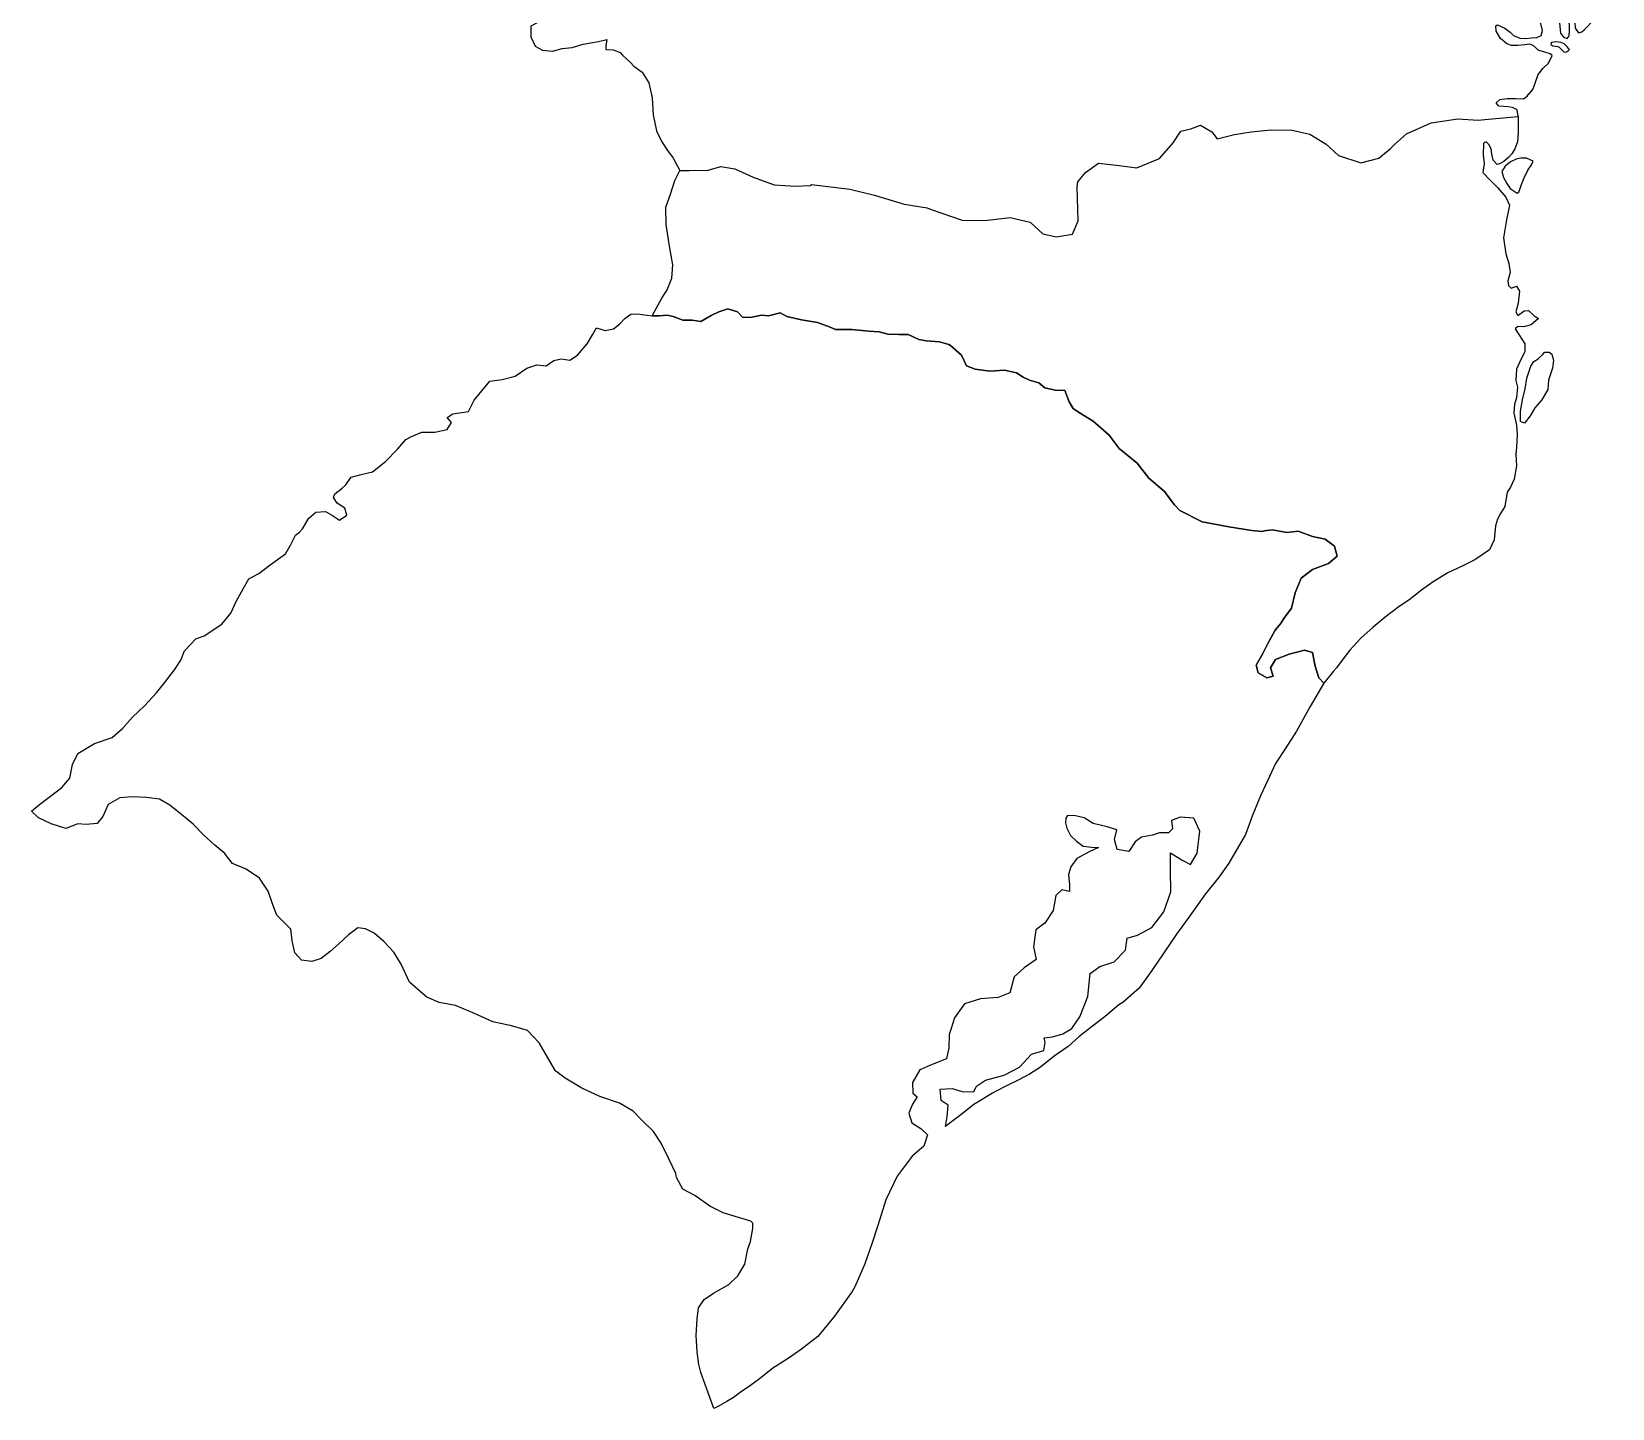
# Model space of a CAD drawing. Extents: x -73.8 to -34.9, y -33.8 to 5.4.
# Drawn here: x -57.58 to -48, y -33.77 to -25.44 of the extents above; entities that cross this region are included whole.
import ezdxf

# ---------------------------------------------------------------- set-up
doc = ezdxf.new("R2010")
doc.units = 0

# ---------------------------------------------------------------- blocks, each defined once
blk = doc.blocks.new('REGION5')
at = {"color": 7, "linetype": 'CONTINUOUS'}
for points in [[(-53.651671, -26.278121), (-53.592322, -26.276944), (-53.48007, -26.27568), (-53.402684, -26.253584), (-53.317506, -26.266118), (-53.207661, -26.317847), (-53.080947, -26.363647), (-52.951746, -26.371158), (-52.86263, -26.368373), (-52.853624, -26.362539), (-52.620869, -26.391109), (-52.473218, -26.426979), (-52.29294, -26.480906), (-52.152975, -26.5038), (-52.129563, -26.513966), (-51.942355, -26.577803), (-51.80508, -26.580723), (-51.650035, -26.561276), (-51.530417, -26.590795), (-51.452729, -26.661373), (-51.372066, -26.678626), (-51.27388, -26.663139), (-51.239216, -26.5827), (-51.244665, -26.375622), (-51.241369, -26.346632), (-51.194732, -26.289121), (-51.115854, -26.23218), (-51.007118, -26.245247), (-50.884107, -26.260271), (-50.747259, -26.205457), (-50.664479, -26.108828), (-50.617225, -26.039533), (-50.557035, -26.024347), (-50.4983, -26.003379), (-50.428924, -26.043499), (-50.396842, -26.085599), (-50.291821, -26.060011), (-50.190477, -26.042538), (-50.070927, -26.031483), (-49.943282, -26.032853), (-49.836829, -26.056671), (-49.738139, -26.117665), (-49.662284, -26.187332), (-49.526549, -26.230932), (-49.41779, -26.203441), (-49.347639, -26.144627), (-49.324038, -26.119607), (-49.25158, -26.056047), (-49.102079, -25.987707), (-48.939362, -25.965079), (-48.8167, -25.972561), (-48.776968, -25.967741), (-48.732047, -25.96389), (-48.575502, -25.950324), (-48.581078, -25.910015), (-48.608754, -25.89479), (-48.635938, -25.891115), (-48.691396, -25.888416), (-48.70768, -25.868147), (-48.685366, -25.8477), (-48.640641, -25.840356), (-48.591679, -25.842108), (-48.541481, -25.842642), (-48.520288, -25.82684), (-48.509325, -25.812559), (-48.508041, -25.812513), (-48.486022, -25.786261), (-48.470981, -25.747528), (-48.453933, -25.695991), (-48.423472, -25.657852), (-48.390162, -25.626546), (-48.367731, -25.581747), (-48.381053, -25.570663), (-48.42005, -25.559357), (-48.448691, -25.549981), (-48.484576, -25.521185), (-48.506749, -25.512722), (-48.534833, -25.516039), (-48.575683, -25.520959), (-48.614216, -25.52), (-48.642883, -25.509428), (-48.681369, -25.478357), (-48.707599, -25.432965), (-48.708875, -25.401759), (-48.698871, -25.395628), (-48.655773, -25.41497), (-48.623944, -25.440481), (-48.602589, -25.460566), (-48.564772, -25.475436), (-48.528766, -25.47763), (-48.494288, -25.474083), (-48.462274, -25.472932), (-48.435882, -25.460404), (-48.428219, -25.430036), (-48.437743, -25.387561), (-48.458524, -25.351277), (-48.444216, -25.326456), (-48.424118, -25.287537), (-48.39045, -25.266637), (-48.356913, -25.272353), (-48.331562, -25.295723), (-48.323799, -25.326683), (-48.325807, -25.36842), (-48.32295, -25.404189), (-48.318556, -25.445688), (-48.300789, -25.470489), (-48.278664, -25.477765), (-48.265251, -25.46222), (-48.262957, -25.427417), (-48.263324, -25.390398), (-48.276584, -25.351547), (-48.258633, -25.323102), (-48.228668, -25.305777), (-48.193028, -25.30096), (-48.196083, -25.318434), (-48.215245, -25.348089), (-48.230474, -25.379908), (-48.2302, -25.414615), (-48.209654, -25.443928), (-48.188157, -25.437328), (-48.175882, -25.425289), (-48.174602, -25.425241), (-48.151288, -25.402366), (-48.120835, -25.367642), (-48.107665, -25.347464), (-48.075588, -25.320769), (-48.034738, -25.290255), (-48.004077, -25.261287), (-48.0117, -25.234971), (-48.024474, -25.235469), (-48.062746, -25.238113), (-48.115234, -25.237821), (-48.145562, -25.218151), (-48.165506, -25.201552), (-48.180752, -25.175515), (-48.196198, -25.144853), (-48.212911, -25.114238), (-48.229206, -25.092862), (-48.253048, -25.074081), (-48.293268, -25.060534), (-48.336805, -25.05867), (-48.352117, -25.059232), (-48.40994, -25.052083), (-48.463193, -25.062107), (-48.500847, -25.078501), (-48.552845, -25.08845), (-48.591528, -25.080552), (-48.611393, -25.063886), (-48.626528, -25.037793), (-48.617367, -25.01201), (-48.590303, -24.986758), (-48.563154, -24.963813), (-48.54778, -24.934336), (-48.542514, -24.907529), (-48.534535, -24.854006), (-48.529901, -24.812175), (-48.523444, -24.752917), (-48.528348, -24.696377), (-48.55509, -24.666069), (-48.589775, -24.659183), (-48.617529, -24.665938), (-48.655514, -24.671884), (-48.717635, -24.679802), (-48.772542, -24.677034), (-48.835311, -24.668721), (-48.863264, -24.670807), (-48.912589, -24.680536), (-48.946602, -24.690908), (-48.999013, -24.686818), (-49.055199, -24.683987), (-49.120422, -24.677947), (-49.163198, -24.693176), (-49.202375, -24.702494), (-49.246984, -24.702707), (-49.276725, -24.690879), (-49.303622, -24.651175), (-49.306324, -24.610737), (-49.300568, -24.55731), (-49.299201, -24.487807), (-49.297344, -24.432182), (-49.298973, -24.385923), (-49.300731, -24.372083), (-49.298465, -24.328022), (-49.314536, -24.268304), (-49.323683, -24.224584), (-49.344958, -24.160387), (-49.381893, -24.119804), (-49.429492, -24.063316), (-49.488911, -23.993259), (-49.489027, -23.989789), (-49.521147, -23.93861), (-49.543773, -23.90568), (-49.575359, -23.869525), (-49.573621, -23.845162), (-49.552911, -23.82026), (-49.539796, -23.795573), (-49.548749, -23.754145), (-49.572388, -23.688818), (-49.590688, -23.631441), (-49.609418, -23.560178), (-49.623448, -23.477203), (-49.627377, -23.433312), (-49.630595, -23.372033), (-49.633808, -23.310753), (-49.64269, -23.269315), (-49.654012, -23.230259), (-49.666403, -23.197021), (-49.685154, -23.161641), (-49.733339, -23.110849), (-49.741103, -23.104112), (-49.780336, -23.056536), (-49.819331, -23.01589), (-49.872234, -22.972127), (-49.927174, -22.943452), (-49.976897, -22.920413), (-50.039961, -22.913909), (-50.127798, -22.920729), (-50.206656, -22.934233), (-50.207882, -22.93542), (-50.279775, -22.927875), (-50.319106, -22.914905), (-50.38455, -22.912951), (-50.468667, -22.918339), (-50.546651, -22.917757), (-50.618379, -22.915845), (-50.707893, -22.906169), (-50.764854, -22.889983), (-50.849604, -22.867391), (-50.91784, -22.851377), (-50.916584, -22.851353), (-50.954427, -22.845145), (-51.027664, -22.829182), (-51.069362, -22.818388), (-51.127571, -22.798624), (-51.188416, -22.771938), (-51.255718, -22.734922), (-51.315364, -22.702379), (-51.36226, -22.678862), (-51.402674, -22.665645), (-51.432787, -22.666144), (-51.480405, -22.670395), (-51.555611, -22.676226), (-51.637135, -22.679801), (-51.729115, -22.658016), (-51.799756, -22.63472), (-51.818663, -22.629198), (-51.862689, -22.621707), (-51.971161, -22.581489), (-52.037926, -22.560356), (-52.085788, -22.544751), (-52.12454, -22.553332), (-52.165577, -22.579296), (-52.245519, -22.604541), (-52.281844, -22.608424), (-52.323229, -22.608882), (-52.389575, -22.620013), (-52.454752, -22.624158), (-52.536428, -22.609915), (-52.658272, -22.589049), (-52.759733, -22.600332), (-52.828721, -22.597413), (-52.887773, -22.581661), (-52.940578, -22.561214), (-53.003278, -22.557019), (-53.049695, -22.550382), (-53.087024, -22.592275), (-53.113104, -22.631777), (-53.125509, -22.653836), (-53.15918, -22.686429), (-53.229184, -22.731936), (-53.323117, -22.76942), (-53.428368, -22.813831), (-53.528679, -22.851209), (-53.601488, -22.857213), (-53.650342, -22.911706), (-53.682867, -22.984651), (-53.707871, -23.06798), (-53.724092, -23.160538), (-53.725266, -23.225308), (-53.725258, -23.232247), (-53.741576, -23.275068), (-53.774278, -23.323691), (-53.852373, -23.374662), (-53.911612, -23.41286), (-53.965851, -23.464909), (-54.006277, -23.535439), (-54.048042, -23.625609), (-54.068456, -23.750466), (-54.078737, -23.84064), (-54.109227, -23.905351), (-54.227316, -24.042727), (-54.307276, -24.089931), (-54.280837, -24.13277), (-54.282166, -24.14895), (-54.268391, -24.192912), (-54.25594, -24.254209), (-54.238346, -24.299335), (-54.208037, -24.341021), (-54.181491, -24.374603), (-54.192957, -24.386138), (-54.232339, -24.391828), (-54.249001, -24.432245), (-54.249135, -24.466923), (-54.251891, -24.521245), (-54.258376, -24.553594), (-54.257185, -24.573248), (-54.221678, -24.598772), (-54.183665, -24.639323), (-54.176132, -24.66824), (-54.234753, -24.688902), (-54.274262, -24.701506), (-54.293542, -24.743059), (-54.289811, -24.762721), (-54.258084, -24.788246), (-54.208484, -24.808034), (-54.15629, -24.81972), (-54.178105, -24.861284), (-54.220188, -24.866955), (-54.26597, -24.843705), (-54.310575, -24.84472), (-54.33618, -24.868905), (-54.336349, -24.902423), (-54.344181, -24.938225), (-54.35069, -24.963629), (-54.308679, -24.979959), (-54.257688, -24.988216), (-54.202922, -25.011493), (-54.227326, -25.048413), (-54.284687, -25.032053), (-54.338161, -25.007595), (-54.36625, -25.010958), (-54.34849, -25.030673), (-54.328315, -25.078134), (-54.297744, -25.092112), (-54.278758, -25.126851), (-54.337477, -25.120865), (-54.383595, -25.146113), (-54.38885, -25.171517), (-54.349264, -25.175142), (-54.289237, -25.179984), (-54.224141, -25.196376), (-54.165389, -25.205789), (-54.153962, -25.22547), (-54.20517, -25.242668), (-54.257637, -25.252908), (-54.315122, -25.243461), (-54.371389, -25.246711), (-54.370183, -25.259429), (-54.321704, -25.279266), (-54.338466, -25.30463), (-54.392176, -25.303256), (-54.445875, -25.300707), (-54.465148, -25.314484), (-54.438502, -25.348123), (-54.420742, -25.372473), (-54.464286, -25.378049), (-54.511656, -25.381281), (-54.554044, -25.403013), (-54.554532, -25.468876), (-54.526763, -25.524493), (-54.482083, -25.547836), (-54.423174, -25.553901), (-54.36285, -25.539145), (-54.302583, -25.532453), (-54.237131, -25.513039), (-54.14352, -25.495984), (-54.093505, -25.483395), (-54.100057, -25.522682), (-54.100139, -25.544645), (-54.055279, -25.545903), (-54.011744, -25.562174), (-53.998971, -25.578382), (-53.950357, -25.62239), (-53.929889, -25.64554), (-53.878638, -25.68144), (-53.838964, -25.747375), (-53.818564, -25.837569), (-53.812309, -25.94047), (-53.793166, -26.036443), (-53.759785, -26.103519), (-53.721204, -26.162497), (-53.694171, -26.198344)], [(-48.264149, -25.544342), (-48.269582, -25.537602), (-48.276297, -25.53091), (-48.284342, -25.52311), (-48.296486, -25.509675), (-48.313493, -25.502207), (-48.343203, -25.49752), (-48.372507, -25.50207), (-48.375844, -25.513765), (-48.365242, -25.521477), (-48.351, -25.524424), (-48.334195, -25.527276), (-48.326356, -25.530458), (-48.315648, -25.540476), (-48.304835, -25.552804), (-48.295456, -25.561713), (-48.281465, -25.558877), (-48.270296, -25.550359)]]:
    blk.add_lwpolyline(points, close=True, dxfattribs=at)
at = {"flags": 1}
for tag in ['CODEST', 'UF', 'NOMEST', 'REGIAO']:
    blk.add_attdef(tag, (0, 0), '', height=0.2, dxfattribs=at)
blk = doc.blocks.new('BLK20')
at = {"color": 7, "linetype": 'CONTINUOUS'}
blk.add_lwpolyline([(-53.445329, -33.770856), (-53.524869, -33.554614), (-53.537097, -33.506059), (-53.546384, -33.428633), (-53.551387, -33.329272), (-53.5467, -33.228785), (-53.538065, -33.162964), (-53.504664, -33.11223), (-53.447887, -33.073091), (-53.355243, -33.020119), (-53.299942, -32.969351), (-53.257071, -32.897751), (-53.240396, -32.804169), (-53.223824, -32.760268), (-53.209983, -32.682854), (-53.208575, -32.650501), (-53.222299, -32.636632), (-53.296438, -32.61464), (-53.388373, -32.587959), (-53.469213, -32.546217), (-53.560836, -32.481289), (-53.633299, -32.444094), (-53.671252, -32.373488), (-53.675209, -32.348058), (-53.718456, -32.260092), (-53.764311, -32.165173), (-53.810252, -32.094499), (-53.87934, -32.027162), (-53.934795, -31.971419), (-54.016143, -31.923584), (-54.135613, -31.883524), (-54.243949, -31.831895), (-54.345242, -31.771003), (-54.409878, -31.72308), (-54.408504, -31.721938), (-54.452288, -31.644158), (-54.504014, -31.557052), (-54.573453, -31.482453), (-54.670631, -31.456019), (-54.782684, -31.431648), (-54.895521, -31.379464), (-55.009688, -31.332943), (-55.109424, -31.314239), (-55.183113, -31.280844), (-55.208377, -31.260844), (-55.287926, -31.190373), (-55.338176, -31.082244), (-55.383721, -31.008802), (-55.442878, -30.944357), (-55.502286, -30.893734), (-55.555493, -30.86743), (-55.601114, -30.862011), (-55.658714, -30.904821), (-55.716635, -30.957979), (-55.767733, -31.005468), (-55.824146, -31.048213), (-55.879898, -31.065562), (-55.941678, -31.057383), (-55.982169, -31.012709), (-55.998907, -30.939688), (-56.007628, -30.869142), (-56.048153, -30.829069), (-56.092538, -30.78429), (-56.109999, -30.738931), (-56.143263, -30.639018), (-56.195925, -30.561741), (-56.277337, -30.506867), (-56.359277, -30.471541), (-56.396637, -30.425695), (-56.406929, -30.412768), (-56.468118, -30.360577), (-56.533018, -30.301354), (-56.597606, -30.235198), (-56.646934, -30.193612), (-56.6963, -30.154316), (-56.740457, -30.119752), (-56.803191, -30.083535), (-56.880112, -30.072268), (-56.966627, -30.068761), (-57.042825, -30.074707), (-57.112331, -30.114213), (-57.145851, -30.186988), (-57.179618, -30.230937), (-57.246601, -30.237017), (-57.297165, -30.233192), (-57.370391, -30.260905), (-57.458628, -30.232812), (-57.535749, -30.195807), (-57.57666, -30.155333), (-57.529559, -30.114235), (-57.393385, -30.012538), (-57.34444, -29.955285), (-57.329116, -29.872807), (-57.295849, -29.805835), (-57.195202, -29.746578), (-57.08886, -29.709282), (-57.02712, -29.655687), (-56.966229, -29.587052), (-56.893505, -29.518691), (-56.820524, -29.439912), (-56.772051, -29.377753), (-56.711247, -29.300889), (-56.672277, -29.241901), (-56.650634, -29.185938), (-56.582205, -29.111481), (-56.531481, -29.094219), (-56.425055, -29.023997), (-56.37028, -28.956015), (-56.336527, -28.88294), (-56.296215, -28.808835), (-56.261611, -28.748434), (-56.201525, -28.717375), (-56.13166, -28.663408), (-56.039229, -28.598291), (-56.008964, -28.544641), (-55.978593, -28.485213), (-55.954483, -28.466042), (-55.936946, -28.446747), (-55.898642, -28.381667), (-55.855808, -28.345497), (-55.797969, -28.340721), (-55.755221, -28.365672), (-55.712527, -28.394073), (-55.668553, -28.363627), (-55.680785, -28.321884), (-55.726036, -28.291145), (-55.747591, -28.257324), (-55.740535, -28.234361), (-55.696554, -28.200455), (-55.675204, -28.182331), (-55.64143, -28.133237), (-55.580852, -28.116856), (-55.512457, -28.101715), (-55.432723, -28.039369), (-55.358045, -27.961891), (-55.311297, -27.905938), (-55.275674, -27.886769), (-55.213834, -27.862139), (-55.134087, -27.860782), (-55.060664, -27.845451), (-55.033907, -27.803018), (-55.059587, -27.772712), (-55.025319, -27.751145), (-54.931091, -27.735958), (-54.897539, -27.666995), (-54.802182, -27.552389), (-54.726441, -27.541497), (-54.648017, -27.522496), (-54.57845, -27.474503), (-54.517015, -27.454142), (-54.461047, -27.46029), (-54.413859, -27.427079), (-54.369488, -27.416942), (-54.317449, -27.42532), (-54.271633, -27.394359), (-54.212581, -27.326463), (-54.179697, -27.271138), (-54.156032, -27.229633), (-54.102792, -27.244865), (-54.053316, -27.235793), (-54.015451, -27.204708), (-53.984101, -27.172438), (-53.947599, -27.147107), (-53.909897, -27.144885), (-53.818942, -27.156621), (-53.777345, -27.157838), (-53.727933, -27.15327), (-53.691543, -27.160237), (-53.633062, -27.183388), (-53.57714, -27.182238), (-53.523821, -27.191472), (-53.461401, -27.155587), (-53.414608, -27.13241), (-53.360029, -27.113829), (-53.301501, -27.132219), (-53.270225, -27.166841), (-53.215604, -27.165549), (-53.155813, -27.153811), (-53.114189, -27.155988), (-53.044026, -27.13954), (-53.00232, -27.160188), (-52.913766, -27.180606), (-52.817389, -27.197456), (-52.740431, -27.224771), (-52.707787, -27.239607), (-52.610156, -27.23896), (-52.507213, -27.249773), (-52.443375, -27.253894), (-52.391158, -27.267341), (-52.326013, -27.270241), (-52.268714, -27.269714), (-52.203242, -27.30032), (-52.158856, -27.307974), (-52.079288, -27.315241), (-52.02175, -27.33081), (-52.012553, -27.336492), (-51.946583, -27.394744), (-51.915683, -27.459173), (-51.861876, -27.480508), (-51.77426, -27.492136), (-51.685598, -27.486339), (-51.612233, -27.502685), (-51.571338, -27.527562), (-51.534443, -27.5467), (-51.476684, -27.563204), (-51.440875, -27.592748), (-51.377895, -27.606817), (-51.320373, -27.608217), (-51.292855, -27.678359), (-51.269826, -27.718483), (-51.236667, -27.741077), (-51.147894, -27.793956), (-51.051753, -27.880205), (-50.991001, -27.960102), (-50.881391, -28.049458), (-50.810978, -28.139507), (-50.718406, -28.217498), (-50.655812, -28.300684), (-50.623329, -28.335877), (-50.488564, -28.404719), (-50.325799, -28.433438), (-50.186854, -28.455599), (-50.124708, -28.463335), (-50.113004, -28.458417), (-50.063134, -28.452543), (-49.975715, -28.467674), (-49.907424, -28.461266), (-49.820749, -28.492518), (-49.742444, -28.508901), (-49.686928, -28.551335), (-49.671603, -28.612236), (-49.724191, -28.655358), (-49.819265, -28.692669), (-49.888801, -28.74544), (-49.92554, -28.833193), (-49.946248, -28.92746), (-49.994503, -28.990034), (-50.01334, -29.021758), (-50.045204, -29.060752), (-50.090384, -29.140568), (-50.120337, -29.200323), (-50.161904, -29.271925), (-50.14853, -29.31788), (-50.095787, -29.347818), (-50.058877, -29.338795), (-50.075131, -29.287136), (-50.044885, -29.236621), (-49.962336, -29.204425), (-49.868967, -29.179991), (-49.819384, -29.194863), (-49.804597, -29.277772), (-49.78222, -29.348903), (-49.751888, -29.38047), (-49.833404, -29.522686), (-49.917612, -29.670705), (-49.986058, -29.777769), (-50.043238, -29.865999), (-50.091912, -29.972503), (-50.134514, -30.062641), (-50.185549, -30.185361), (-50.225002, -30.296214), (-50.325735, -30.470951), (-50.385122, -30.553286), (-50.468256, -30.655782), (-50.562822, -30.789697), (-50.643431, -30.900116), (-50.725364, -31.018604), (-50.793066, -31.119409), (-50.870214, -31.227293), (-50.968378, -31.313531), (-50.992438, -31.32784), (-51.076239, -31.398699), (-51.152299, -31.45665), (-51.235097, -31.521599), (-51.300487, -31.579287), (-51.384966, -31.638377), (-51.468065, -31.704328), (-51.533991, -31.746863), (-51.602797, -31.783618), (-51.669008, -31.815677), (-51.740626, -31.853545), (-51.758199, -31.863002), (-51.87173, -31.931338), (-51.948657, -31.993421), (-52.006801, -32.036775), (-52.041976, -32.063701), (-52.033149, -32.003498), (-52.027162, -31.935228), (-52.068416, -31.90671), (-52.074671, -31.838554), (-52.002513, -31.834401), (-51.940953, -31.853441), (-51.871431, -31.855023), (-51.854209, -31.820149), (-51.800255, -31.783703), (-51.694479, -31.755861), (-51.682284, -31.752243), (-51.59458, -31.706036), (-51.521133, -31.627581), (-51.446782, -31.604576), (-51.438174, -31.555883), (-51.445479, -31.528233), (-51.393993, -31.521708), (-51.331882, -31.503438), (-51.278219, -31.47139), (-51.229481, -31.400076), (-51.180572, -31.276693), (-51.165922, -31.13882), (-51.107345, -31.096203), (-51.020131, -31.066936), (-50.952838, -30.997489), (-50.942417, -30.924429), (-50.879433, -30.905913), (-50.792871, -30.860306), (-50.719812, -30.76517), (-50.677199, -30.644007), (-50.679389, -30.509864), (-50.680752, -30.406936), (-50.604296, -30.453944), (-50.557952, -30.478416), (-50.518233, -30.409311), (-50.503147, -30.277103), (-50.538853, -30.19805), (-50.620748, -30.191685), (-50.673819, -30.21129), (-50.668463, -30.262082), (-50.691947, -30.286854), (-50.746926, -30.286801), (-50.788154, -30.300339), (-50.854895, -30.313194), (-50.894446, -30.341705), (-50.931967, -30.400241), (-51.003405, -30.387657), (-51.018194, -30.327769), (-51.004797, -30.268535), (-51.064199, -30.249919), (-51.149081, -30.229395), (-51.202027, -30.196728), (-51.254536, -30.183699), (-51.304124, -30.18217), (-51.313176, -30.198505), (-51.316646, -30.22632), (-51.307966, -30.258573), (-51.285644, -30.302178), (-51.248739, -30.336293), (-51.207856, -30.366863), (-51.156708, -30.374115), (-51.116412, -30.375749), (-51.172241, -30.400979), (-51.247902, -30.442697), (-51.283149, -30.492993), (-51.298343, -30.539498), (-51.291716, -30.601854), (-51.290904, -30.642324), (-51.338214, -30.631489), (-51.375211, -30.666747), (-51.390987, -30.757198), (-51.440753, -30.83426), (-51.495312, -30.874359), (-51.509681, -30.976334), (-51.493438, -31.053595), (-51.565536, -31.104311), (-51.626833, -31.158314), (-51.653669, -31.254642), (-51.723639, -31.283263), (-51.830527, -31.291451), (-51.927655, -31.321418), (-51.987543, -31.406443), (-52.008427, -31.471402), (-52.020195, -31.507361), (-52.023266, -31.588328), (-52.036033, -31.655512), (-52.124031, -31.689852), (-52.197149, -31.721695), (-52.242647, -31.798367), (-52.240651, -31.861937), (-52.213161, -31.88484), (-52.241346, -31.928996), (-52.265354, -31.984674), (-52.247047, -32.042336), (-52.192074, -32.07658), (-52.152039, -32.115553), (-52.174555, -32.182795), (-52.245057, -32.244629), (-52.335683, -32.364361), (-52.403027, -32.509302), (-52.452651, -32.664495), (-52.487615, -32.775657), (-52.53088, -32.896095), (-52.592103, -33.035087), (-52.608508, -33.064055), (-52.714187, -33.213566), (-52.814775, -33.335223), (-52.914344, -33.41172), (-52.994682, -33.468464), (-53.087615, -33.527468), (-53.161231, -33.586403), (-53.223807, -33.632589), (-53.28505, -33.675276), (-53.32684, -33.704099), (-53.365864, -33.729446), (-53.409079, -33.753616)], close=True, dxfattribs=at)
at = {"flags": 1}
for tag in ['CODEST', 'UF', 'NOMEST', 'REGIAO']:
    blk.add_attdef(tag, (0, 0), '', height=0.2, dxfattribs=at)
blk = doc.blocks.new('REGION7')
at = {"color": 7, "linetype": 'CONTINUOUS'}
for points in [[(-49.751888, -29.38047), (-49.78222, -29.348903), (-49.804597, -29.277772), (-49.819384, -29.194863), (-49.868967, -29.179991), (-49.962336, -29.204425), (-50.044885, -29.236621), (-50.075131, -29.287136), (-50.058877, -29.338795), (-50.095787, -29.347818), (-50.14853, -29.31788), (-50.161904, -29.271925), (-50.120337, -29.200323), (-50.090384, -29.140568), (-50.045204, -29.060752), (-50.01334, -29.021758), (-49.994503, -28.990034), (-49.946248, -28.92746), (-49.92554, -28.833193), (-49.888801, -28.74544), (-49.819265, -28.692669), (-49.724191, -28.655358), (-49.671603, -28.612236), (-49.686928, -28.551335), (-49.742444, -28.508901), (-49.820749, -28.492518), (-49.907424, -28.461266), (-49.975715, -28.467674), (-50.063134, -28.452543), (-50.113004, -28.458417), (-50.124708, -28.463335), (-50.186854, -28.455599), (-50.325799, -28.433438), (-50.488564, -28.404719), (-50.623329, -28.335877), (-50.655812, -28.300684), (-50.718406, -28.217498), (-50.810978, -28.139507), (-50.881391, -28.049458), (-50.991001, -27.960102), (-51.051753, -27.880205), (-51.147894, -27.793956), (-51.236667, -27.741077), (-51.269826, -27.718483), (-51.292855, -27.678359), (-51.320373, -27.608217), (-51.377895, -27.606817), (-51.440875, -27.592748), (-51.476684, -27.563204), (-51.534443, -27.5467), (-51.571338, -27.527562), (-51.612233, -27.502685), (-51.685598, -27.486339), (-51.77426, -27.492136), (-51.861876, -27.480508), (-51.915683, -27.459173), (-51.946583, -27.394744), (-52.012553, -27.336492), (-52.02175, -27.33081), (-52.079288, -27.315241), (-52.158856, -27.307974), (-52.203242, -27.30032), (-52.268714, -27.269714), (-52.326013, -27.270241), (-52.391158, -27.267341), (-52.443375, -27.253894), (-52.507213, -27.249773), (-52.610156, -27.23896), (-52.707787, -27.239607), (-52.740431, -27.224771), (-52.817389, -27.197456), (-52.913766, -27.180606), (-53.00232, -27.160188), (-53.044026, -27.13954), (-53.114189, -27.155988), (-53.155813, -27.153811), (-53.215604, -27.165549), (-53.270225, -27.166841), (-53.301501, -27.132219), (-53.360029, -27.113829), (-53.414608, -27.13241), (-53.461401, -27.155587), (-53.523821, -27.191472), (-53.57714, -27.182238), (-53.633062, -27.183388), (-53.691543, -27.160237), (-53.727933, -27.15327), (-53.777345, -27.157838), (-53.818942, -27.156621), (-53.760201, -27.050351), (-53.728932, -26.999517), (-53.698959, -26.929019), (-53.693648, -26.848096), (-53.71292, -26.735944), (-53.73472, -26.604135), (-53.73585, -26.500085), (-53.708604, -26.420325), (-53.681399, -26.338243), (-53.651671, -26.278121), (-53.592322, -26.276944), (-53.48007, -26.27568), (-53.402684, -26.253584), (-53.317506, -26.266118), (-53.207661, -26.317847), (-53.080947, -26.363647), (-52.951746, -26.371158), (-52.86263, -26.368373), (-52.853624, -26.362539), (-52.620869, -26.391109), (-52.473218, -26.426979), (-52.29294, -26.480906), (-52.152975, -26.5038), (-52.129563, -26.513966), (-51.942355, -26.577803), (-51.80508, -26.580723), (-51.650035, -26.561276), (-51.530417, -26.590795), (-51.452729, -26.661373), (-51.372066, -26.678626), (-51.27388, -26.663139), (-51.239216, -26.5827), (-51.244665, -26.375622), (-51.241369, -26.346632), (-51.194732, -26.289121), (-51.115854, -26.23218), (-51.007118, -26.245247), (-50.884107, -26.260271), (-50.747259, -26.205457), (-50.664479, -26.108828), (-50.617225, -26.039533), (-50.557035, -26.024347), (-50.4983, -26.003379), (-50.428924, -26.043499), (-50.396842, -26.085599), (-50.291821, -26.060011), (-50.190477, -26.042538), (-50.070927, -26.031483), (-49.943282, -26.032853), (-49.836829, -26.056671), (-49.738139, -26.117665), (-49.662284, -26.187332), (-49.526549, -26.230932), (-49.41779, -26.203441), (-49.347639, -26.144627), (-49.324038, -26.119607), (-49.25158, -26.056047), (-49.102079, -25.987707), (-48.939362, -25.965079), (-48.8167, -25.972561), (-48.776968, -25.967741), (-48.732047, -25.96389), (-48.575502, -25.950324), (-48.574671, -26.000058), (-48.573838, -26.049793), (-48.579291, -26.103222), (-48.594207, -26.14657), (-48.612299, -26.176141), (-48.630791, -26.196466), (-48.661983, -26.221862), (-48.68336, -26.235338), (-48.702454, -26.241787), (-48.72686, -26.213697), (-48.73355, -26.176893), (-48.738707, -26.145822), (-48.751397, -26.119639), (-48.767564, -26.102832), (-48.785213, -26.112693), (-48.787428, -26.184524), (-48.780232, -26.234045), (-48.789556, -26.289915), (-48.745077, -26.334686), (-48.699273, -26.379396), (-48.648923, -26.438976), (-48.627483, -26.486828), (-48.64441, -26.575375), (-48.663059, -26.684812), (-48.648555, -26.781511), (-48.631774, -26.839938), (-48.622901, -26.895171), (-48.636316, -26.945406), (-48.633822, -26.973091), (-48.617554, -26.988716), (-48.584276, -26.977118), (-48.567343, -27.007757), (-48.574537, -27.080916), (-48.589193, -27.132356), (-48.576488, -27.155045), (-48.538737, -27.125918), (-48.511461, -27.124932), (-48.477491, -27.157254), (-48.452026, -27.173679), (-48.495853, -27.212308), (-48.542188, -27.2244), (-48.577442, -27.222195), (-48.592435, -27.236617), (-48.571405, -27.270579), (-48.535075, -27.325972), (-48.534217, -27.374541), (-48.558203, -27.421691), (-48.584305, -27.480484), (-48.589162, -27.547772), (-48.579495, -27.589082), (-48.584503, -27.652903), (-48.597119, -27.692696), (-48.599934, -27.747181), (-48.584937, -27.819541), (-48.579744, -27.877208), (-48.584286, -27.951425), (-48.588866, -27.995558), (-48.588918, -27.994403), (-48.584399, -28.065978), (-48.597912, -28.145144), (-48.620707, -28.193399), (-48.641617, -28.225384), (-48.65624, -28.310369), (-48.681924, -28.354089), (-48.698888, -28.387084), (-48.712825, -28.429227), (-48.719678, -28.512775), (-48.74867, -28.572797), (-48.836972, -28.634856), (-48.909323, -28.670867), (-48.999942, -28.713229), (-49.088846, -28.767048), (-49.160822, -28.816799), (-49.237694, -28.878236), (-49.294412, -28.915868), (-49.380559, -28.980982), (-49.452434, -29.040989), (-49.526741, -29.109129), (-49.593028, -29.181626), (-49.639976, -29.240817), (-49.674166, -29.286906), (-49.693323, -29.308269)], [(-48.483889, -26.221318), (-48.52345, -26.201913), (-48.551846, -26.201772), (-48.558239, -26.203157), (-48.586439, -26.207631), (-48.620545, -26.225038), (-48.654319, -26.250527), (-48.673633, -26.282449), (-48.664287, -26.320313), (-48.643371, -26.356614), (-48.622735, -26.385978), (-48.581435, -26.414605), (-48.571357, -26.40846), (-48.555235, -26.362752), (-48.538923, -26.321665), (-48.516376, -26.275723), (-48.494581, -26.242535)], [(-48.386813, -27.376078), (-48.370609, -27.388202), (-48.361094, -27.424873), (-48.366669, -27.473678), (-48.390733, -27.546313), (-48.39595, -27.603204), (-48.430974, -27.665826), (-48.473247, -27.713665), (-48.502389, -27.763328), (-48.537044, -27.8074), (-48.559779, -27.796651), (-48.561265, -27.734222), (-48.548645, -27.665498), (-48.532022, -27.598942), (-48.521882, -27.533776), (-48.497679, -27.462313), (-48.480744, -27.432768), (-48.454075, -27.416748), (-48.442775, -27.407076), (-48.425231, -27.391387), (-48.415449, -27.37714)]]:
    blk.add_lwpolyline(points, close=True, dxfattribs=at)
at = {"flags": 1}
for tag in ['CODEST', 'UF', 'NOMEST', 'REGIAO']:
    blk.add_attdef(tag, (0, 0), '', height=0.2, dxfattribs=at)

msp = doc.modelspace()

# ---------------------------------------------------------------- block references
at = {"color": 7}
for name in ['REGION5', 'REGION7']:
    msp.add_blockref(name, (0, 0), dxfattribs=at)
msp.add_blockref('BLK20', (0, 0))

doc.saveas('drawing.dxf')
